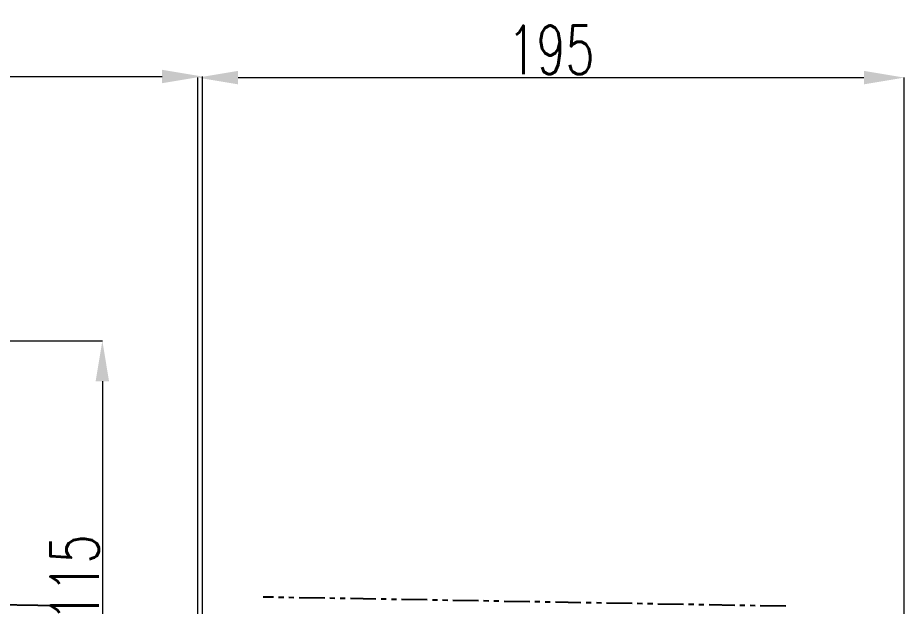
# Model space of a CAD drawing. Header units: millimetres. Extents: x 1852 to 4288, y 681 to 2404.
# Drawn here: x 3206.3 to 3426, y 1177.4 to 1323.1 of the extents above; entities that cross this region are included whole.
import ezdxf

# ---------------------------------------------------------------- set-up
doc = ezdxf.new("R2010")
doc.units = ezdxf.units.MM
doc.linetypes.add('PHANTOM', pattern=[12.7, 6.35, -1.27, 1.27, -1.27, 1.27, -1.27])
doc.layers.add('AM_5', color=3, linetype='Continuous', lineweight=25)
doc.styles.add('SLDTEXTSTYLE1', font='txt.shx', dxfattribs={"width": 0.7, "bigfont": 'gbcbig.shx'})
doc.dimstyles.new('SLDDIMSTYLE12$0', dxfattribs={"dimtxt": 12, "dimasz": 10, "dimexe": 0, "dimexo": 0.0625, "dimgap": 0.875, "dimtad": 1, "dimdec": 1, "dimlfac": 1.8, "dimrnd": 1e-09, "dimzin": 12, "dimdsep": 46, "dimtxsty": 'SLDTEXTSTYLE1', "dimcen": 0.09, "dimdle": 8.16, "dimclrd": 3, "dimclre": 3, "dimadec": 0, "dimazin": 3, "dimtfac": 1, "dimtdec": 1, "dimtofl": 0, "dimtmove": 0, "dimatfit": 3, "dimfxl": 0, "dimfrac": 2, "dimtolj": 1, "dimlwd": 5, "dimlwe": 5, "dimarcsym": 0})

# ---------------------------------------------------------------- blocks, each defined once
blk = doc.blocks.new('*D97')
at = {"layer": 'AM_5', "color": 3, "lineweight": 5, "transparency": 16777216}
blk.add_line((3080.03, 1199.96), (3080.03, 1308.58), dxfattribs=at)
at = {"layer": 'AM_5', "color": 3, "linetype": 'Continuous', "lineweight": 5, "transparency": 16777216}
for p, q in [((3090.03, 1308.58), (3242.03, 1308.58)), ((3252.03, 1118.24), (3252.03, 1308.58))]:
    blk.add_line(p, q, dxfattribs=at)
at = {"layer": 'AM_5', "color": 3, "transparency": 16777216}
for points in [[(3090.03, 1310.25), (3090.03, 1306.92), (3080.03, 1308.58)], [(3242.03, 1310.25), (3242.03, 1306.92), (3252.03, 1308.58)]]:
    blk.add_solid(points, dxfattribs=at)
at = {"layer": 'Defpoints', "color": 0, "transparency": 16777216}
for p in [(3252.03, 1308.58), (3080.03, 1199.9), (3252.03, 1118.18)]:
    blk.add_point(p, dxfattribs=at)
at = {"layer": 'AM_5', "color": 0, "transparency": 16777216, "insert": (3166.03, 1315.46), "char_height": 12, "attachment_point": 5, "style": 'SLDTEXTSTYLE1'}
blk.add_mtext('\\A1;172', dxfattribs=at)
blk = doc.blocks.new('*D79')
at = {"layer": 'AM_5', "color": 3, "lineweight": 5, "transparency": 16777216}
blk.add_line((3196, 1243.11), (3227.25, 1243.11), dxfattribs=at)
at = {"layer": 'AM_5', "color": 3, "linetype": 'Continuous', "lineweight": 5, "transparency": 16777216}
for p, q in [((3227.25, 1233.11), (3227.25, 1135.67)), ((2902.86, 1125.67), (3227.25, 1125.67))]:
    blk.add_line(p, q, dxfattribs=at)
at = {"layer": 'AM_5', "color": 3, "transparency": 16777216}
for points in [[(3225.58, 1233.11), (3228.91, 1233.11), (3227.25, 1243.11)], [(3225.58, 1135.67), (3228.91, 1135.67), (3227.25, 1125.67)]]:
    blk.add_solid(points, dxfattribs=at)
at = {"layer": 'Defpoints', "color": 0, "transparency": 16777216}
for p in [(3195.94, 1243.11), (2902.8, 1125.67), (3227.25, 1125.67)]:
    blk.add_point(p, dxfattribs=at)
at = {"layer": 'AM_5', "color": 0, "transparency": 16777216, "insert": (3220.37, 1184.39), "char_height": 12, "attachment_point": 5, "rotation": 90, "style": 'SLDTEXTSTYLE1'}
blk.add_mtext('\\A1;115', dxfattribs=at)
blk = doc.blocks.new('*D102')
at = {"layer": 'AM_5', "color": 3, "lineweight": 5, "transparency": 16777216}
blk.add_line((3250.87, 1122.66), (3250.87, 1308.31), dxfattribs=at)
at = {"layer": 'AM_5', "color": 3, "linetype": 'Continuous', "lineweight": 5, "transparency": 16777216}
for p, q in [((3260.87, 1308.31), (3415.96, 1308.31)), ((3425.96, 1122.66), (3425.96, 1308.31))]:
    blk.add_line(p, q, dxfattribs=at)
at = {"layer": 'AM_5', "color": 3, "transparency": 16777216}
for points in [[(3260.87, 1309.97), (3260.87, 1306.64), (3250.87, 1308.31)], [(3415.96, 1309.97), (3415.96, 1306.64), (3425.96, 1308.31)]]:
    blk.add_solid(points, dxfattribs=at)
at = {"layer": 'Defpoints', "color": 0, "transparency": 16777216}
for p in [(3425.96, 1308.31), (3250.87, 1122.6), (3425.96, 1122.6)]:
    blk.add_point(p, dxfattribs=at)
at = {"layer": 'AM_5', "color": 0, "transparency": 16777216, "insert": (3338.41, 1315.18), "char_height": 12, "attachment_point": 5, "style": 'SLDTEXTSTYLE1'}
blk.add_mtext('\\A1;195', dxfattribs=at)

msp = doc.modelspace()

# ---------------------------------------------------------------- linework, layer by layer
at = {"color": 7, "linetype": 'Continuous', "lineweight": 25}
msp.add_line((3221.553, 1177.38), (3092.026, 1179.641), dxfattribs=at)
at = {"color": 7, "linetype": 'PHANTOM', "lineweight": 25}
msp.add_line((3396.636, 1177.38), (3267.109, 1179.641), dxfattribs=at)

# ---------------------------------------------------------------- dimensions: what is measured, and where the dimension line sits
at = {"layer": 'AM_5'}
dim = msp.add_linear_dim(base=(3252.027, 1308.583), p1=(3080.026, 1199.901), p2=(3252.027, 1118.177), angle=360, dimstyle='SLDDIMSTYLE12$0', override={"dimlfac": 1, "dimpost": ''}, dxfattribs=at)
dim.commit()
dim.dimension.update_dxf_attribs({"geometry": '*D97', "text_midpoint": (3166.027, 1315.458)})
dim = msp.add_linear_dim(base=(3425.956, 1308.306), p1=(3250.873, 1122.598), p2=(3425.956, 1122.598), text='195', dimstyle='SLDDIMSTYLE12$0', override={"dimlfac": 1, "dimpost": ''}, dxfattribs=at)
dim.commit()
dim.dimension.update_dxf_attribs({"geometry": '*D102', "text_midpoint": (3338.414, 1315.181)})
dim = msp.add_linear_dim(base=(3227.246, 1125.667), p1=(3195.935, 1243.11), p2=(2902.801, 1125.667), angle=90, text='115', dimstyle='SLDDIMSTYLE12$0', override={"dimlfac": 1, "dimpost": ''}, dxfattribs=at)
dim.commit()
dim.dimension.update_dxf_attribs({"geometry": '*D79', "text_midpoint": (3220.371, 1184.389)})

doc.saveas('drawing.dxf')
